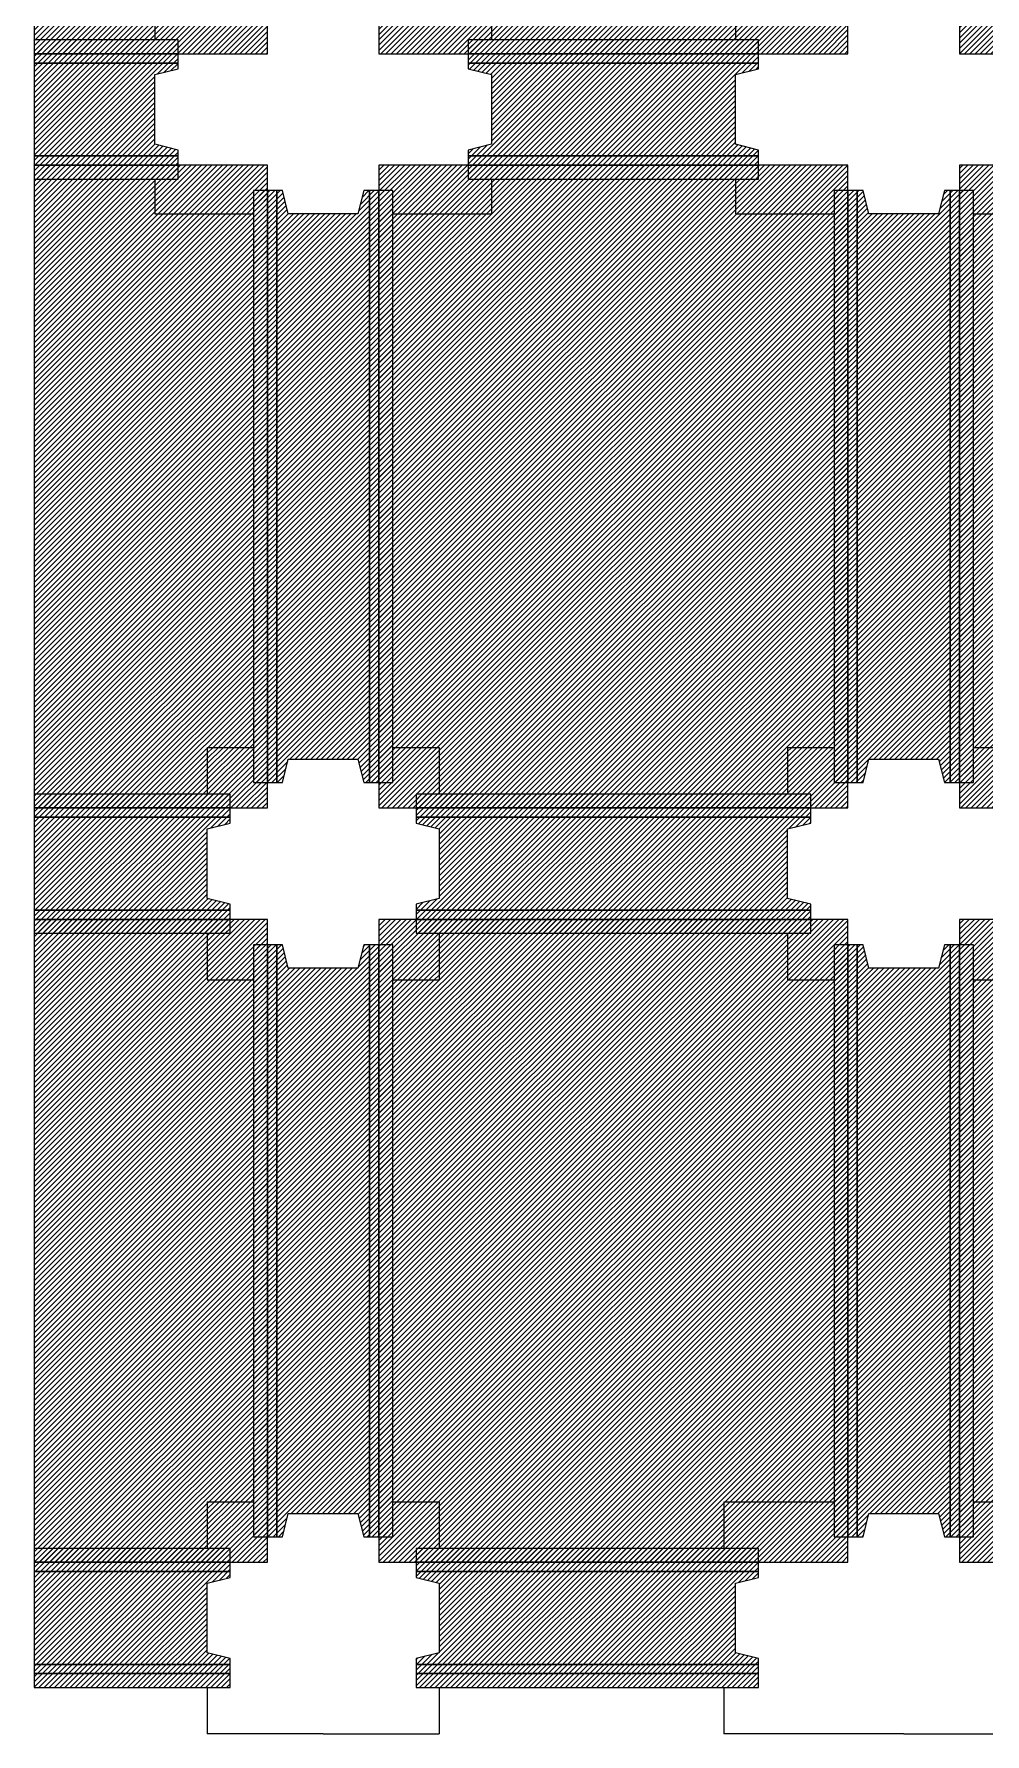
# Model space of a CAD drawing. Extents: x -2348 to 13861, y -546 to 4499.
# Drawn here: x 3761 to 4580, y 1534 to 2999 of the extents above; entities that cross this region are included whole.
import ezdxf

# ---------------------------------------------------------------- set-up
doc = ezdxf.new("R2010")
doc.units = 0
doc.header["$LTSCALE"] = 3
doc.linetypes.add('DASHED', pattern=[19.05, 12.7, -6.35])
for name, color, linetype in [('預鑄梁', 7, 'CONTINUOUS'), ('預鑄梁_HATCH', 253, 'CONTINUOUS'), ('預鑄梁_外緣', 7, 'DASHED'), ('預鑄版', 7, 'CONTINUOUS'), ('預鑄版_HATCH', 253, 'CONTINUOUS')]:
    doc.layers.add(name, color=color, linetype=linetype)

msp = doc.modelspace()

# ---------------------------------------------------------------- hatches: boundary and pattern name
at = {"layer": '預鑄梁_HATCH', "linetype": 'Continuous'}
h = msp.add_hatch(dxfattribs=at)
h.set_pattern_fill('ANSI31', color=256, style=0)
h.paths.add_polyline_path([(3760.817, 2873.783), (3884.817, 2873.783), (3884.817, 2873.783), (3884.817, 2885.783), (3884.817, 2893.783), (3884.817, 2898.783), (3864.817, 2903.783), (3864.817, 2963.783), (3884.817, 2968.783), (3884.817, 2973.783), (3884.817, 2981.783), (3884.817, 2993.783), (3884.817, 2993.783), (3760.817, 2993.783), (3760.817, 2993.783)], flags=17)
h = msp.add_hatch(dxfattribs=at)
h.set_pattern_fill('ANSI31', color=256, style=0)
h.paths.add_polyline_path([(4134.817, 2873.783), (4384.817, 2873.783), (4384.817, 2873.783), (4384.817, 2885.783), (4384.817, 2893.783), (4384.817, 2898.783), (4364.817, 2903.783), (4364.817, 2963.783), (4384.817, 2968.783), (4384.817, 2973.783), (4384.817, 2981.783), (4384.817, 2993.783), (4384.817, 2993.783), (4134.817, 2993.783), (4134.817, 2993.783), (4134.817, 2981.783), (4134.817, 2973.783), (4134.817, 2968.783), (4154.817, 2963.783), (4154.817, 2903.783), (4134.817, 2898.783), (4134.817, 2893.783), (4134.817, 2885.783)], flags=17)
h = msp.add_hatch(dxfattribs=at)
h.set_pattern_fill('ANSI31', color=256, style=0)
h.paths.add_polyline_path([(3949.817, 2353.783), (3961.817, 2353.783), (3969.817, 2353.783), (3974.817, 2353.783), (3979.817, 2373.783), (4039.817, 2373.783), (4044.817, 2353.783), (4049.817, 2353.783), (4057.817, 2353.783), (4069.817, 2353.783), (4069.817, 2353.783), (4069.817, 2863.783), (4069.817, 2863.783), (4057.817, 2863.783), (4049.817, 2863.783), (4044.817, 2863.783), (4039.817, 2843.783), (3979.817, 2843.783), (3974.817, 2863.783), (3969.817, 2863.783), (3961.817, 2863.783), (3949.817, 2863.783), (3949.817, 2863.783)], flags=17)
h = msp.add_hatch(dxfattribs=at)
h.set_pattern_fill('ANSI31', color=256, style=0)
h.paths.add_polyline_path([(4449.817, 2353.783), (4461.817, 2353.783), (4469.817, 2353.783), (4474.817, 2353.783), (4479.817, 2373.783), (4539.817, 2373.783), (4544.817, 2353.783), (4549.817, 2353.783), (4557.817, 2353.783), (4569.817, 2353.783), (4569.817, 2353.783), (4569.817, 2863.783), (4569.817, 2863.783), (4557.817, 2863.783), (4549.817, 2863.783), (4544.817, 2863.783), (4539.817, 2843.783), (4479.817, 2843.783), (4474.817, 2863.783), (4469.817, 2863.783), (4461.817, 2863.783), (4449.817, 2863.783), (4449.817, 2863.783)], flags=17)
h = msp.add_hatch(dxfattribs=at)
h.set_pattern_fill('ANSI31', color=256, style=0)
h.paths.add_polyline_path([(3760.817, 2223.783), (3929.817, 2223.783), (3929.817, 2223.783), (3929.817, 2235.783), (3929.817, 2243.783), (3929.817, 2248.783), (3909.817, 2253.783), (3909.817, 2313.783), (3929.817, 2318.783), (3929.817, 2323.783), (3929.817, 2331.783), (3929.817, 2343.783), (3929.817, 2343.783), (3760.817, 2343.783), (3760.817, 2343.783)], flags=17)
h = msp.add_hatch(dxfattribs=at)
h.set_pattern_fill('ANSI31', color=256, style=0)
h.paths.add_polyline_path([(4089.817, 2223.783), (4429.817, 2223.783), (4429.817, 2223.783), (4429.817, 2235.783), (4429.817, 2243.783), (4429.817, 2248.783), (4409.817, 2253.783), (4409.817, 2313.783), (4429.817, 2318.783), (4429.817, 2323.783), (4429.817, 2331.783), (4429.817, 2343.783), (4429.817, 2343.783), (4089.817, 2343.783), (4089.817, 2343.783), (4089.817, 2331.783), (4089.817, 2323.783), (4089.817, 2318.783), (4109.817, 2313.783), (4109.817, 2253.783), (4089.817, 2248.783), (4089.817, 2243.783), (4089.817, 2235.783)], flags=17)
h = msp.add_hatch(dxfattribs=at)
h.set_pattern_fill('ANSI31', color=256, style=0)
h.paths.add_polyline_path([(3949.817, 1703.783), (3961.817, 1703.783), (3969.817, 1703.783), (3974.817, 1703.783), (3979.817, 1723.783), (4039.817, 1723.783), (4044.817, 1703.783), (4049.817, 1703.783), (4057.817, 1703.783), (4069.817, 1703.783), (4069.817, 1703.783), (4069.817, 2213.783), (4069.817, 2213.783), (4057.817, 2213.783), (4049.817, 2213.783), (4044.817, 2213.783), (4039.817, 2193.783), (3979.817, 2193.783), (3974.817, 2213.783), (3969.817, 2213.783), (3961.817, 2213.783), (3949.817, 2213.783), (3949.817, 2213.783)], flags=17)
h = msp.add_hatch(dxfattribs=at)
h.set_pattern_fill('ANSI31', color=256, style=0)
h.paths.add_polyline_path([(4449.817, 1703.783), (4461.817, 1703.783), (4469.817, 1703.783), (4474.817, 1703.783), (4479.817, 1723.783), (4539.817, 1723.783), (4544.817, 1703.783), (4549.817, 1703.783), (4557.817, 1703.783), (4569.817, 1703.783), (4569.817, 1703.783), (4569.817, 2213.783), (4569.817, 2213.783), (4557.817, 2213.783), (4549.817, 2213.783), (4544.817, 2213.783), (4539.817, 2193.783), (4479.817, 2193.783), (4474.817, 2213.783), (4469.817, 2213.783), (4461.817, 2213.783), (4449.817, 2213.783), (4449.817, 2213.783)], flags=17)
h = msp.add_hatch(dxfattribs=at)
h.set_pattern_fill('ANSI31', color=256, style=0)
h.paths.add_polyline_path([(3760.817, 1573.783), (3929.817, 1573.783), (3929.817, 1573.783), (3929.817, 1585.783), (3929.817, 1593.783), (3929.817, 1598.783), (3909.817, 1603.783), (3909.817, 1663.783), (3929.817, 1668.783), (3929.817, 1673.783), (3929.817, 1681.783), (3929.817, 1693.783), (3929.817, 1693.783), (3760.817, 1693.783), (3760.817, 1693.783)], flags=17)
h = msp.add_hatch(dxfattribs=at)
h.set_pattern_fill('ANSI31', color=256, style=0)
h.paths.add_polyline_path([(4089.817, 1573.783), (4384.817, 1573.783), (4384.817, 1573.783), (4384.817, 1585.783), (4384.817, 1593.783), (4384.817, 1598.783), (4364.817, 1603.783), (4364.817, 1663.783), (4384.817, 1668.783), (4384.817, 1673.783), (4384.817, 1681.783), (4384.817, 1693.783), (4384.817, 1693.783), (4089.817, 1693.783), (4089.817, 1693.783), (4089.817, 1681.783), (4089.817, 1673.783), (4089.817, 1668.783), (4109.817, 1663.783), (4109.817, 1603.783), (4089.817, 1598.783), (4089.817, 1593.783), (4089.817, 1585.783)], flags=17)
at = {"layer": '預鑄版_HATCH', "linetype": 'Continuous'}
h = msp.add_hatch(dxfattribs=at)
h.set_pattern_fill('ANSI31', color=256, style=0)
h.paths.add_polyline_path([(3760.817, 2981.783), (3961.817, 2981.783), (3961.817, 3535.783), (3760.817, 3535.783)], flags=17)
h = msp.add_hatch(dxfattribs=at)
h.set_pattern_fill('ANSI31', color=256, style=0)
h.paths.add_polyline_path([(4057.817, 2981.783), (4461.817, 2981.783), (4461.817, 3535.783), (4057.817, 3535.783)], flags=17)
h = msp.add_hatch(dxfattribs=at)
h.set_pattern_fill('ANSI31', color=256, style=0)
h.paths.add_polyline_path([(4557.817, 2981.783), (4961.817, 2981.783), (4961.817, 3535.783), (4557.817, 3535.783)], flags=17)
h = msp.add_hatch(dxfattribs=at)
h.set_pattern_fill('ANSI31', color=256, style=0)
h.paths.add_polyline_path([(3760.817, 2331.783), (3961.817, 2331.783), (3961.817, 2885.783), (3760.817, 2885.783)], flags=17)
h = msp.add_hatch(dxfattribs=at)
h.set_pattern_fill('ANSI31', color=256, style=0)
h.paths.add_polyline_path([(4057.817, 2331.783), (4461.817, 2331.783), (4461.817, 2885.783), (4057.817, 2885.783)], flags=17)
h = msp.add_hatch(dxfattribs=at)
h.set_pattern_fill('ANSI31', color=256, style=0)
h.paths.add_polyline_path([(4557.817, 2331.783), (4961.817, 2331.783), (4961.817, 2885.783), (4557.817, 2885.783)], flags=17)
h = msp.add_hatch(dxfattribs=at)
h.set_pattern_fill('ANSI31', color=256, style=0)
h.paths.add_polyline_path([(3760.817, 1681.783), (3961.817, 1681.783), (3961.817, 2235.783), (3760.817, 2235.783)], flags=17)
h = msp.add_hatch(dxfattribs=at)
h.set_pattern_fill('ANSI31', color=256, style=0)
h.paths.add_polyline_path([(4057.817, 1681.783), (4461.817, 1681.783), (4461.817, 2235.783), (4057.817, 2235.783)], flags=17)
h = msp.add_hatch(dxfattribs=at)
h.set_pattern_fill('ANSI31', color=256, style=0)
h.paths.add_polyline_path([(4557.817, 1681.783), (4961.817, 1681.783), (4961.817, 2235.783), (4557.817, 2235.783)], flags=17)

# ---------------------------------------------------------------- linework, layer by layer
at = {"layer": '預鑄梁', "lineweight": 5}
for p, q in [((3864.817, 2993.783, 140), (3760.817, 2993.783, 140)), ((3760.817, 2993.783, 140), (3760.817, 2981.783, 140)), ((3884.817, 2993.783, 140), (3864.817, 2993.783, 140)), ((3884.817, 2981.783, 140), (3884.817, 2993.783, 140)), ((4154.817, 2993.783, 140), (4134.817, 2993.783, 140)), ((4134.817, 2993.783, 140), (4134.817, 2981.783, 140)), ((4364.817, 2993.783, 140), (4154.817, 2993.783, 140)), ((4384.817, 2993.783, 140), (4364.817, 2993.783, 140)), ((4384.817, 2981.783, 140), (4384.817, 2993.783, 140)), ((3864.817, 2981.783, 140), (3760.817, 2981.783, 140)), ((3760.817, 2981.783, 140), (3760.817, 2973.783, 127)), ((3760.817, 2981.783, 140), (3864.817, 2981.783, 140)), ((3884.817, 2981.783, 140), (3864.817, 2981.783, 140)), ((3864.817, 2981.783, 140), (3884.817, 2981.783, 140)), ((3884.817, 2973.783, 127), (3884.817, 2981.783, 140)), ((4154.817, 2981.783, 140), (4134.817, 2981.783, 140)), ((4134.817, 2981.783, 140), (4134.817, 2973.783, 127)), ((4134.817, 2981.783, 140), (4154.817, 2981.783, 140)), ((4364.817, 2981.783, 140), (4154.817, 2981.783, 140)), ((4154.817, 2981.783, 140), (4364.817, 2981.783, 140)), ((4384.817, 2981.783, 140), (4364.817, 2981.783, 140)), ((4364.817, 2981.783, 140), (4384.817, 2981.783, 140)), ((4384.817, 2973.783, 127), (4384.817, 2981.783, 140)), ((3760.817, 2973.783, 127), (3864.817, 2973.783, 127)), ((3864.817, 2973.783, 127), (3760.817, 2973.783, 127)), ((3760.817, 2973.783, 127), (3760.817, 2893.783, 127)), ((3884.817, 2973.783, 127), (3864.817, 2973.783, 127)), ((3864.817, 2973.783, 127), (3884.817, 2973.783, 127)), ((3864.817, 2963.783, 127), (3884.817, 2968.783, 127)), ((3864.817, 2903.783, 127), (3864.817, 2963.783, 127)), ((3884.817, 2968.783, 127), (3884.817, 2973.783, 127)), ((4154.817, 2973.783, 127), (4134.817, 2973.783, 127)), ((4134.817, 2973.783, 127), (4134.817, 2968.783, 127)), ((4134.817, 2973.783, 127), (4154.817, 2973.783, 127)), ((4134.817, 2968.783, 127), (4154.817, 2963.783, 127)), ((4154.817, 2973.783, 127), (4364.817, 2973.783, 127)), ((4364.817, 2973.783, 127), (4154.817, 2973.783, 127)), ((4154.817, 2963.783, 127), (4154.817, 2903.783, 127)), ((4384.817, 2973.783, 127), (4364.817, 2973.783, 127)), ((4364.817, 2973.783, 127), (4384.817, 2973.783, 127)), ((4364.817, 2963.783, 127), (4384.817, 2968.783, 127)), ((4364.817, 2903.783, 127), (4364.817, 2963.783, 127)), ((4384.817, 2968.783, 127), (4384.817, 2973.783, 127)), ((3884.817, 2898.783, 127), (3864.817, 2903.783, 127)), ((4154.817, 2903.783, 127), (4134.817, 2898.783, 127)), ((4384.817, 2898.783, 127), (4364.817, 2903.783, 127)), ((3864.817, 2893.783, 127), (3760.817, 2893.783, 127)), ((3760.817, 2893.783, 127), (3760.817, 2885.783, 143)), ((3760.817, 2893.783, 127), (3864.817, 2893.783, 127)), ((3864.817, 2893.783, 127), (3884.817, 2893.783, 127)), ((3884.817, 2893.783, 127), (3864.817, 2893.783, 127)), ((3884.817, 2893.783, 127), (3884.817, 2898.783, 127)), ((3884.817, 2885.783, 143), (3884.817, 2893.783, 127)), ((4134.817, 2898.783, 127), (4134.817, 2893.783, 127)), ((4134.817, 2893.783, 127), (4154.817, 2893.783, 127)), ((4154.817, 2893.783, 127), (4134.817, 2893.783, 127)), ((4134.817, 2893.783, 127), (4134.817, 2885.783, 143)), ((4364.817, 2893.783, 127), (4154.817, 2893.783, 127)), ((4154.817, 2893.783, 127), (4364.817, 2893.783, 127)), ((4364.817, 2893.783, 127), (4384.817, 2893.783, 127)), ((4384.817, 2893.783, 127), (4364.817, 2893.783, 127)), ((4384.817, 2893.783, 127), (4384.817, 2898.783, 127)), ((4384.817, 2885.783, 143), (4384.817, 2893.783, 127)), ((3864.817, 2885.783, 143), (3760.817, 2885.783, 143)), ((3760.817, 2885.783, 143), (3760.817, 2873.783, 143)), ((3760.817, 2885.783, 143), (3864.817, 2885.783, 143)), ((3760.817, 2873.783, 143), (3864.817, 2873.783, 143)), ((3864.817, 2885.783, 143), (3884.817, 2885.783, 143)), ((3884.817, 2885.783, 143), (3864.817, 2885.783, 143)), ((3864.817, 2873.783, 143), (3884.817, 2873.783, 143)), ((3884.817, 2873.783, 143), (3884.817, 2885.783, 143)), ((4134.817, 2885.783, 143), (4154.817, 2885.783, 143)), ((4154.817, 2885.783, 143), (4134.817, 2885.783, 143)), ((4134.817, 2885.783, 143), (4134.817, 2873.783, 143)), ((4134.817, 2873.783, 143), (4154.817, 2873.783, 143)), ((4364.817, 2885.783, 143), (4154.817, 2885.783, 143)), ((4154.817, 2885.783, 143), (4364.817, 2885.783, 143)), ((4154.817, 2873.783, 143), (4364.817, 2873.783, 143)), ((4364.817, 2885.783, 143), (4384.817, 2885.783, 143)), ((4384.817, 2885.783, 143), (4364.817, 2885.783, 143)), ((4364.817, 2873.783, 143), (4384.817, 2873.783, 143)), ((4384.817, 2873.783, 143), (4384.817, 2885.783, 143)), ((3961.817, 2863.783, 143), (3949.817, 2863.783, 143)), ((3949.817, 2863.783, 143), (3949.817, 2843.783, 143)), ((3969.817, 2863.783, 127), (3961.817, 2863.783, 143)), ((3961.817, 2863.783, 143), (3961.817, 2843.783, 143)), ((3961.817, 2843.783, 143), (3961.817, 2863.783, 143)), ((3974.817, 2863.783, 127), (3969.817, 2863.783, 127)), ((3969.817, 2863.783, 127), (3969.817, 2843.783, 127)), ((3969.817, 2843.783, 127), (3969.817, 2863.783, 127)), ((3979.817, 2843.783, 127), (3974.817, 2863.783, 127)), ((4044.817, 2863.783, 127), (4039.817, 2843.783, 127)), ((4049.817, 2863.783, 127), (4044.817, 2863.783, 127)), ((4049.817, 2843.783, 127), (4049.817, 2863.783, 127)), ((4049.817, 2863.783, 127), (4049.817, 2843.783, 127)), ((4057.817, 2863.783, 143), (4049.817, 2863.783, 127)), ((4057.817, 2843.783, 143), (4057.817, 2863.783, 143)), ((4057.817, 2863.783, 143), (4057.817, 2843.783, 143)), ((4069.817, 2863.783, 143), (4057.817, 2863.783, 143)), ((4069.817, 2843.783, 143), (4069.817, 2863.783, 143)), ((4461.817, 2863.783, 143), (4449.817, 2863.783, 143)), ((4449.817, 2863.783, 143), (4449.817, 2843.783, 143)), ((4469.817, 2863.783, 127), (4461.817, 2863.783, 143)), ((4461.817, 2863.783, 143), (4461.817, 2843.783, 143)), ((4461.817, 2843.783, 143), (4461.817, 2863.783, 143)), ((4474.817, 2863.783, 127), (4469.817, 2863.783, 127)), ((4469.817, 2863.783, 127), (4469.817, 2843.783, 127)), ((4469.817, 2843.783, 127), (4469.817, 2863.783, 127)), ((4479.817, 2843.783, 127), (4474.817, 2863.783, 127)), ((4544.817, 2863.783, 127), (4539.817, 2843.783, 127)), ((4549.817, 2863.783, 127), (4544.817, 2863.783, 127)), ((4549.817, 2843.783, 127), (4549.817, 2863.783, 127)), ((4549.817, 2863.783, 127), (4549.817, 2843.783, 127)), ((4557.817, 2863.783, 143), (4549.817, 2863.783, 127)), ((4557.817, 2843.783, 143), (4557.817, 2863.783, 143)), ((4557.817, 2863.783, 143), (4557.817, 2843.783, 143)), ((4569.817, 2863.783, 143), (4557.817, 2863.783, 143)), ((4569.817, 2843.783, 143), (4569.817, 2863.783, 143)), ((3949.817, 2843.783, 143), (3949.817, 2373.783, 143)), ((3961.817, 2843.783, 143), (3961.817, 2373.783, 143)), ((3961.817, 2373.783, 143), (3961.817, 2843.783, 143)), ((3969.817, 2373.783, 127), (3969.817, 2843.783, 127)), ((3969.817, 2843.783, 127), (3969.817, 2373.783, 127)), ((4039.817, 2843.783, 127), (3979.817, 2843.783, 127)), ((4049.817, 2843.783, 127), (4049.817, 2373.783, 127)), ((4049.817, 2373.783, 127), (4049.817, 2843.783, 127)), ((4057.817, 2843.783, 143), (4057.817, 2373.783, 143)), ((4057.817, 2373.783, 143), (4057.817, 2843.783, 143)), ((4069.817, 2373.783, 143), (4069.817, 2843.783, 143)), ((4449.817, 2843.783, 143), (4449.817, 2373.783, 143)), ((4461.817, 2843.783, 143), (4461.817, 2373.783, 143)), ((4461.817, 2373.783, 143), (4461.817, 2843.783, 143)), ((4469.817, 2373.783, 127), (4469.817, 2843.783, 127)), ((4469.817, 2843.783, 127), (4469.817, 2373.783, 127)), ((4539.817, 2843.783, 127), (4479.817, 2843.783, 127)), ((4549.817, 2843.783, 127), (4549.817, 2373.783, 127)), ((4549.817, 2373.783, 127), (4549.817, 2843.783, 127)), ((4557.817, 2843.783, 143), (4557.817, 2373.783, 143)), ((4557.817, 2373.783, 143), (4557.817, 2843.783, 143)), ((4569.817, 2373.783, 143), (4569.817, 2843.783, 143)), ((3949.817, 2373.783, 143), (3949.817, 2353.783, 143)), ((3961.817, 2373.783, 143), (3961.817, 2353.783, 143)), ((3961.817, 2353.783, 143), (3961.817, 2373.783, 143)), ((3969.817, 2373.783, 127), (3969.817, 2353.783, 127)), ((3969.817, 2353.783, 127), (3969.817, 2373.783, 127)), ((3974.817, 2353.783, 127), (3979.817, 2373.783, 127)), ((3979.817, 2373.783, 127), (4039.817, 2373.783, 127)), ((4039.817, 2373.783, 127), (4044.817, 2353.783, 127)), ((4049.817, 2353.783, 127), (4049.817, 2373.783, 127)), ((4049.817, 2373.783, 127), (4049.817, 2353.783, 127)), ((4057.817, 2353.783, 143), (4057.817, 2373.783, 143)), ((4057.817, 2373.783, 143), (4057.817, 2353.783, 143)), ((4069.817, 2353.783, 143), (4069.817, 2373.783, 143)), ((4449.817, 2373.783, 143), (4449.817, 2353.783, 143)), ((4461.817, 2373.783, 143), (4461.817, 2353.783, 143)), ((4461.817, 2353.783, 143), (4461.817, 2373.783, 143)), ((4469.817, 2373.783, 127), (4469.817, 2353.783, 127)), ((4469.817, 2353.783, 127), (4469.817, 2373.783, 127)), ((4474.817, 2353.783, 127), (4479.817, 2373.783, 127)), ((4479.817, 2373.783, 127), (4539.817, 2373.783, 127)), ((4539.817, 2373.783, 127), (4544.817, 2353.783, 127)), ((4549.817, 2353.783, 127), (4549.817, 2373.783, 127)), ((4549.817, 2373.783, 127), (4549.817, 2353.783, 127)), ((4557.817, 2353.783, 143), (4557.817, 2373.783, 143)), ((4557.817, 2373.783, 143), (4557.817, 2353.783, 143)), ((4569.817, 2353.783, 143), (4569.817, 2373.783, 143)), ((3949.817, 2353.783, 143), (3961.817, 2353.783, 143)), ((3961.817, 2353.783, 143), (3969.817, 2353.783, 127)), ((3969.817, 2353.783, 127), (3974.817, 2353.783, 127)), ((4044.817, 2353.783, 127), (4049.817, 2353.783, 127)), ((4049.817, 2353.783, 127), (4057.817, 2353.783, 143)), ((4057.817, 2353.783, 143), (4069.817, 2353.783, 143)), ((4449.817, 2353.783, 143), (4461.817, 2353.783, 143)), ((4461.817, 2353.783, 143), (4469.817, 2353.783, 127)), ((4469.817, 2353.783, 127), (4474.817, 2353.783, 127)), ((4544.817, 2353.783, 127), (4549.817, 2353.783, 127)), ((4549.817, 2353.783, 127), (4557.817, 2353.783, 143)), ((4557.817, 2353.783, 143), (4569.817, 2353.783, 143)), ((3909.817, 2343.783, 143), (3760.817, 2343.783, 143)), ((3760.817, 2343.783, 143), (3760.817, 2331.783, 143)), ((3909.817, 2331.783, 143), (3760.817, 2331.783, 143)), ((3760.817, 2331.783, 143), (3760.817, 2323.783, 130)), ((3760.817, 2331.783, 143), (3909.817, 2331.783, 143)), ((3929.817, 2343.783, 143), (3909.817, 2343.783, 143)), ((3929.817, 2331.783, 143), (3909.817, 2331.783, 143)), ((3909.817, 2331.783, 143), (3929.817, 2331.783, 143)), ((3929.817, 2331.783, 143), (3929.817, 2343.783, 143)), ((3929.817, 2323.783, 130), (3929.817, 2331.783, 143)), ((4109.817, 2343.783, 143), (4089.817, 2343.783, 143)), ((4089.817, 2343.783, 143), (4089.817, 2331.783, 143)), ((4109.817, 2331.783, 143), (4089.817, 2331.783, 143)), ((4089.817, 2331.783, 143), (4089.817, 2323.783, 130)), ((4089.817, 2331.783, 143), (4109.817, 2331.783, 143)), ((4409.817, 2343.783, 143), (4109.817, 2343.783, 143)), ((4409.817, 2331.783, 143), (4109.817, 2331.783, 143)), ((4109.817, 2331.783, 143), (4409.817, 2331.783, 143)), ((4429.817, 2343.783, 143), (4409.817, 2343.783, 143)), ((4429.817, 2331.783, 143), (4409.817, 2331.783, 143)), ((4409.817, 2331.783, 143), (4429.817, 2331.783, 143)), ((4429.817, 2331.783, 143), (4429.817, 2343.783, 143)), ((4429.817, 2323.783, 130), (4429.817, 2331.783, 143)), ((3760.817, 2323.783, 130), (3909.817, 2323.783, 130)), ((3909.817, 2323.783, 130), (3760.817, 2323.783, 130)), ((3760.817, 2323.783, 130), (3760.817, 2243.783, 130)), ((3929.817, 2323.783, 130), (3909.817, 2323.783, 130)), ((3909.817, 2323.783, 130), (3929.817, 2323.783, 130)), ((3909.817, 2313.783, 130), (3929.817, 2318.783, 130)), ((3929.817, 2318.783, 130), (3929.817, 2323.783, 130)), ((4109.817, 2323.783, 130), (4089.817, 2323.783, 130)), ((4089.817, 2323.783, 130), (4089.817, 2318.783, 130)), ((4089.817, 2323.783, 130), (4109.817, 2323.783, 130)), ((4089.817, 2318.783, 130), (4109.817, 2313.783, 130)), ((4109.817, 2323.783, 130), (4409.817, 2323.783, 130)), ((4409.817, 2323.783, 130), (4109.817, 2323.783, 130)), ((4429.817, 2323.783, 130), (4409.817, 2323.783, 130)), ((4409.817, 2323.783, 130), (4429.817, 2323.783, 130)), ((4409.817, 2313.783, 130), (4429.817, 2318.783, 130)), ((4429.817, 2318.783, 130), (4429.817, 2323.783, 130)), ((3909.817, 2253.783, 130), (3909.817, 2313.783, 130)), ((4109.817, 2313.783, 130), (4109.817, 2253.783, 130)), ((4409.817, 2253.783, 130), (4409.817, 2313.783, 130)), ((3909.817, 2243.783, 130), (3760.817, 2243.783, 130)), ((3760.817, 2243.783, 130), (3760.817, 2235.783, 146)), ((3760.817, 2243.783, 130), (3909.817, 2243.783, 130)), ((3929.817, 2248.783, 130), (3909.817, 2253.783, 130)), ((3909.817, 2243.783, 130), (3929.817, 2243.783, 130)), ((3929.817, 2243.783, 130), (3909.817, 2243.783, 130)), ((3929.817, 2243.783, 130), (3929.817, 2248.783, 130)), ((3929.817, 2235.783, 146), (3929.817, 2243.783, 130)), ((4109.817, 2253.783, 130), (4089.817, 2248.783, 130)), ((4089.817, 2248.783, 130), (4089.817, 2243.783, 130)), ((4089.817, 2243.783, 130), (4109.817, 2243.783, 130)), ((4109.817, 2243.783, 130), (4089.817, 2243.783, 130)), ((4089.817, 2243.783, 130), (4089.817, 2235.783, 146)), ((4409.817, 2243.783, 130), (4109.817, 2243.783, 130)), ((4109.817, 2243.783, 130), (4409.817, 2243.783, 130)), ((4429.817, 2248.783, 130), (4409.817, 2253.783, 130)), ((4409.817, 2243.783, 130), (4429.817, 2243.783, 130)), ((4429.817, 2243.783, 130), (4409.817, 2243.783, 130)), ((4429.817, 2243.783, 130), (4429.817, 2248.783, 130)), ((4429.817, 2235.783, 146), (4429.817, 2243.783, 130)), ((3909.817, 2235.783, 146), (3760.817, 2235.783, 146)), ((3760.817, 2235.783, 146), (3760.817, 2223.783, 146)), ((3760.817, 2235.783, 146), (3909.817, 2235.783, 146)), ((3909.817, 2235.783, 146), (3929.817, 2235.783, 146)), ((3929.817, 2235.783, 146), (3909.817, 2235.783, 146)), ((3929.817, 2223.783, 146), (3929.817, 2235.783, 146)), ((4089.817, 2235.783, 146), (4109.817, 2235.783, 146)), ((4109.817, 2235.783, 146), (4089.817, 2235.783, 146)), ((4089.817, 2235.783, 146), (4089.817, 2223.783, 146)), ((4409.817, 2235.783, 146), (4109.817, 2235.783, 146)), ((4109.817, 2235.783, 146), (4409.817, 2235.783, 146)), ((4409.817, 2235.783, 146), (4429.817, 2235.783, 146)), ((4429.817, 2235.783, 146), (4409.817, 2235.783, 146)), ((4429.817, 2223.783, 146), (4429.817, 2235.783, 146)), ((3760.817, 2223.783, 146), (3909.817, 2223.783, 146)), ((3909.817, 2223.783, 146), (3929.817, 2223.783, 146)), ((3961.817, 2213.783, 146), (3949.817, 2213.783, 146)), ((3949.817, 2213.783, 146), (3949.817, 2193.783, 146)), ((3969.817, 2213.783, 130), (3961.817, 2213.783, 146)), ((3961.817, 2213.783, 146), (3961.817, 2193.783, 146)), ((3961.817, 2193.783, 146), (3961.817, 2213.783, 146)), ((3974.817, 2213.783, 130), (3969.817, 2213.783, 130)), ((3969.817, 2213.783, 130), (3969.817, 2193.783, 130)), ((3969.817, 2193.783, 130), (3969.817, 2213.783, 130)), ((3979.817, 2193.783, 130), (3974.817, 2213.783, 130)), ((4044.817, 2213.783, 130), (4039.817, 2193.783, 130)), ((4049.817, 2213.783, 130), (4044.817, 2213.783, 130)), ((4049.817, 2193.783, 130), (4049.817, 2213.783, 130)), ((4049.817, 2213.783, 130), (4049.817, 2193.783, 130)), ((4057.817, 2213.783, 146), (4049.817, 2213.783, 130)), ((4057.817, 2193.783, 146), (4057.817, 2213.783, 146)), ((4057.817, 2213.783, 146), (4057.817, 2193.783, 146)), ((4069.817, 2213.783, 146), (4057.817, 2213.783, 146)), ((4069.817, 2193.783, 146), (4069.817, 2213.783, 146)), ((4089.817, 2223.783, 146), (4109.817, 2223.783, 146)), ((4109.817, 2223.783, 146), (4409.817, 2223.783, 146)), ((4409.817, 2223.783, 146), (4429.817, 2223.783, 146)), ((4461.817, 2213.783, 146), (4449.817, 2213.783, 146)), ((4449.817, 2213.783, 146), (4449.817, 2193.783, 146)), ((4469.817, 2213.783, 130), (4461.817, 2213.783, 146)), ((4461.817, 2213.783, 146), (4461.817, 2193.783, 146)), ((4461.817, 2193.783, 146), (4461.817, 2213.783, 146)), ((4474.817, 2213.783, 130), (4469.817, 2213.783, 130)), ((4469.817, 2213.783, 130), (4469.817, 2193.783, 130)), ((4469.817, 2193.783, 130), (4469.817, 2213.783, 130)), ((4479.817, 2193.783, 130), (4474.817, 2213.783, 130)), ((4544.817, 2213.783, 130), (4539.817, 2193.783, 130)), ((4549.817, 2213.783, 130), (4544.817, 2213.783, 130)), ((4549.817, 2193.783, 130), (4549.817, 2213.783, 130)), ((4549.817, 2213.783, 130), (4549.817, 2193.783, 130)), ((4557.817, 2213.783, 146), (4549.817, 2213.783, 130)), ((4557.817, 2193.783, 146), (4557.817, 2213.783, 146)), ((4557.817, 2213.783, 146), (4557.817, 2193.783, 146)), ((4569.817, 2213.783, 146), (4557.817, 2213.783, 146)), ((4569.817, 2193.783, 146), (4569.817, 2213.783, 146)), ((3949.817, 2193.783, 146), (3949.817, 1723.783, 146)), ((3961.817, 2193.783, 146), (3961.817, 1723.783, 146)), ((3961.817, 1723.783, 146), (3961.817, 2193.783, 146)), ((3969.817, 1723.783, 130), (3969.817, 2193.783, 130)), ((3969.817, 2193.783, 130), (3969.817, 1723.783, 130)), ((4039.817, 2193.783, 130), (3979.817, 2193.783, 130)), ((4049.817, 2193.783, 130), (4049.817, 1723.783, 130)), ((4049.817, 1723.783, 130), (4049.817, 2193.783, 130)), ((4057.817, 2193.783, 146), (4057.817, 1723.783, 146)), ((4057.817, 1723.783, 146), (4057.817, 2193.783, 146)), ((4069.817, 1723.783, 146), (4069.817, 2193.783, 146)), ((4449.817, 2193.783, 146), (4449.817, 1723.783, 146)), ((4461.817, 2193.783, 146), (4461.817, 1723.783, 146)), ((4461.817, 1723.783, 146), (4461.817, 2193.783, 146)), ((4469.817, 1723.783, 130), (4469.817, 2193.783, 130)), ((4469.817, 2193.783, 130), (4469.817, 1723.783, 130)), ((4539.817, 2193.783, 130), (4479.817, 2193.783, 130)), ((4549.817, 2193.783, 130), (4549.817, 1723.783, 130)), ((4549.817, 1723.783, 130), (4549.817, 2193.783, 130)), ((4557.817, 2193.783, 146), (4557.817, 1723.783, 146)), ((4557.817, 1723.783, 146), (4557.817, 2193.783, 146)), ((4569.817, 1723.783, 146), (4569.817, 2193.783, 146)), ((3949.817, 1723.783, 146), (3949.817, 1703.783, 146)), ((3961.817, 1723.783, 146), (3961.817, 1703.783, 146)), ((3961.817, 1703.783, 146), (3961.817, 1723.783, 146)), ((3969.817, 1723.783, 130), (3969.817, 1703.783, 130)), ((3969.817, 1703.783, 130), (3969.817, 1723.783, 130)), ((3974.817, 1703.783, 130), (3979.817, 1723.783, 130)), ((3979.817, 1723.783, 130), (4039.817, 1723.783, 130)), ((4039.817, 1723.783, 130), (4044.817, 1703.783, 130)), ((4049.817, 1703.783, 130), (4049.817, 1723.783, 130)), ((4049.817, 1723.783, 130), (4049.817, 1703.783, 130)), ((4057.817, 1703.783, 146), (4057.817, 1723.783, 146)), ((4057.817, 1723.783, 146), (4057.817, 1703.783, 146)), ((4069.817, 1703.783, 146), (4069.817, 1723.783, 146)), ((4449.817, 1723.783, 146), (4449.817, 1703.783, 146)), ((4461.817, 1723.783, 146), (4461.817, 1703.783, 146)), ((4461.817, 1703.783, 146), (4461.817, 1723.783, 146)), ((4469.817, 1723.783, 130), (4469.817, 1703.783, 130)), ((4469.817, 1703.783, 130), (4469.817, 1723.783, 130)), ((4474.817, 1703.783, 130), (4479.817, 1723.783, 130)), ((4479.817, 1723.783, 130), (4539.817, 1723.783, 130)), ((4539.817, 1723.783, 130), (4544.817, 1703.783, 130)), ((4549.817, 1703.783, 130), (4549.817, 1723.783, 130)), ((4549.817, 1723.783, 130), (4549.817, 1703.783, 130)), ((4557.817, 1703.783, 146), (4557.817, 1723.783, 146)), ((4557.817, 1723.783, 146), (4557.817, 1703.783, 146)), ((4569.817, 1703.783, 146), (4569.817, 1723.783, 146)), ((3949.817, 1703.783, 146), (3961.817, 1703.783, 146)), ((3961.817, 1703.783, 146), (3969.817, 1703.783, 130)), ((3969.817, 1703.783, 130), (3974.817, 1703.783, 130)), ((4044.817, 1703.783, 130), (4049.817, 1703.783, 130)), ((4049.817, 1703.783, 130), (4057.817, 1703.783, 146)), ((4057.817, 1703.783, 146), (4069.817, 1703.783, 146)), ((4449.817, 1703.783, 146), (4461.817, 1703.783, 146)), ((4461.817, 1703.783, 146), (4469.817, 1703.783, 130)), ((4469.817, 1703.783, 130), (4474.817, 1703.783, 130)), ((4544.817, 1703.783, 130), (4549.817, 1703.783, 130)), ((4549.817, 1703.783, 130), (4557.817, 1703.783, 146)), ((4557.817, 1703.783, 146), (4569.817, 1703.783, 146)), ((3909.817, 1693.783, 146), (3760.817, 1693.783, 146)), ((3760.817, 1693.783, 146), (3760.817, 1681.783, 146)), ((3929.817, 1693.783, 146), (3909.817, 1693.783, 146)), ((3929.817, 1681.783, 146), (3929.817, 1693.783, 146)), ((4109.817, 1693.783, 146), (4089.817, 1693.783, 146)), ((4089.817, 1693.783, 146), (4089.817, 1681.783, 146)), ((4364.817, 1693.783, 146), (4109.817, 1693.783, 146)), ((4384.817, 1693.783, 146), (4364.817, 1693.783, 146)), ((4384.817, 1681.783, 146), (4384.817, 1693.783, 146)), ((3909.817, 1681.783, 146), (3760.817, 1681.783, 146)), ((3760.817, 1681.783, 146), (3760.817, 1673.783, 134)), ((3760.817, 1681.783, 146), (3909.817, 1681.783, 146)), ((3760.817, 1673.783, 134), (3909.817, 1673.783, 134)), ((3909.817, 1673.783, 134), (3760.817, 1673.783, 134)), ((3760.817, 1673.783, 134), (3760.817, 1593.783, 134)), ((3929.817, 1681.783, 146), (3909.817, 1681.783, 146)), ((3909.817, 1681.783, 146), (3929.817, 1681.783, 146)), ((3929.817, 1673.783, 134), (3909.817, 1673.783, 134)), ((3909.817, 1673.783, 134), (3929.817, 1673.783, 134)), ((3929.817, 1673.783, 134), (3929.817, 1681.783, 146)), ((3929.817, 1668.783, 134), (3929.817, 1673.783, 134)), ((4109.817, 1681.783, 146), (4089.817, 1681.783, 146)), ((4089.817, 1681.783, 146), (4089.817, 1673.783, 134)), ((4089.817, 1681.783, 146), (4109.817, 1681.783, 146)), ((4109.817, 1673.783, 134), (4089.817, 1673.783, 134)), ((4089.817, 1673.783, 134), (4089.817, 1668.783, 134)), ((4089.817, 1673.783, 134), (4109.817, 1673.783, 134)), ((4364.817, 1681.783, 146), (4109.817, 1681.783, 146)), ((4109.817, 1681.783, 146), (4364.817, 1681.783, 146)), ((4109.817, 1673.783, 134), (4364.817, 1673.783, 134)), ((4364.817, 1673.783, 134), (4109.817, 1673.783, 134)), ((4384.817, 1681.783, 146), (4364.817, 1681.783, 146)), ((4364.817, 1681.783, 146), (4384.817, 1681.783, 146)), ((4384.817, 1673.783, 134), (4364.817, 1673.783, 134)), ((4364.817, 1673.783, 134), (4384.817, 1673.783, 134)), ((4384.817, 1673.783, 134), (4384.817, 1681.783, 146)), ((4384.817, 1668.783, 134), (4384.817, 1673.783, 134)), ((3909.817, 1663.783, 134), (3929.817, 1668.783, 134)), ((3909.817, 1603.783, 134), (3909.817, 1663.783, 134)), ((4089.817, 1668.783, 134), (4109.817, 1663.783, 134)), ((4109.817, 1663.783, 134), (4109.817, 1603.783, 134)), ((4364.817, 1663.783, 134), (4384.817, 1668.783, 134)), ((4364.817, 1603.783, 134), (4364.817, 1663.783, 134)), ((3929.817, 1598.783, 134), (3909.817, 1603.783, 134)), ((3929.817, 1593.783, 134), (3929.817, 1598.783, 134)), ((4109.817, 1603.783, 134), (4089.817, 1598.783, 134)), ((4089.817, 1598.783, 134), (4089.817, 1593.783, 134)), ((4384.817, 1598.783, 134), (4364.817, 1603.783, 134)), ((4384.817, 1593.783, 134), (4384.817, 1598.783, 134)), ((3909.817, 1593.783, 134), (3760.817, 1593.783, 134)), ((3760.817, 1593.783, 134), (3760.817, 1585.783, 150)), ((3760.817, 1593.783, 134), (3909.817, 1593.783, 134)), ((3909.817, 1585.783, 150), (3760.817, 1585.783, 150)), ((3760.817, 1585.783, 150), (3760.817, 1573.783, 150)), ((3760.817, 1585.783, 150), (3909.817, 1585.783, 150)), ((3909.817, 1593.783, 134), (3929.817, 1593.783, 134)), ((3929.817, 1593.783, 134), (3909.817, 1593.783, 134)), ((3909.817, 1585.783, 150), (3929.817, 1585.783, 150)), ((3929.817, 1585.783, 150), (3909.817, 1585.783, 150)), ((3929.817, 1585.783, 150), (3929.817, 1593.783, 134)), ((3929.817, 1573.783, 150), (3929.817, 1585.783, 150)), ((4089.817, 1593.783, 134), (4109.817, 1593.783, 134)), ((4109.817, 1593.783, 134), (4089.817, 1593.783, 134)), ((4089.817, 1593.783, 134), (4089.817, 1585.783, 150)), ((4089.817, 1585.783, 150), (4109.817, 1585.783, 150)), ((4109.817, 1585.783, 150), (4089.817, 1585.783, 150)), ((4089.817, 1585.783, 150), (4089.817, 1573.783, 150)), ((4364.817, 1593.783, 134), (4109.817, 1593.783, 134)), ((4109.817, 1593.783, 134), (4364.817, 1593.783, 134)), ((4364.817, 1585.783, 150), (4109.817, 1585.783, 150)), ((4109.817, 1585.783, 150), (4364.817, 1585.783, 150)), ((4364.817, 1593.783, 134), (4384.817, 1593.783, 134)), ((4384.817, 1593.783, 134), (4364.817, 1593.783, 134)), ((4364.817, 1585.783, 150), (4384.817, 1585.783, 150)), ((4384.817, 1585.783, 150), (4364.817, 1585.783, 150)), ((4384.817, 1585.783, 150), (4384.817, 1593.783, 134)), ((4384.817, 1573.783, 150), (4384.817, 1585.783, 150)), ((3760.817, 1573.783, 150), (3909.817, 1573.783, 150)), ((3909.817, 1573.783, 150), (3929.817, 1573.783, 150)), ((4089.817, 1573.783, 150), (4109.817, 1573.783, 150)), ((4109.817, 1573.783, 150), (4364.817, 1573.783, 150)), ((4364.817, 1573.783, 150), (4384.817, 1573.783, 150))]:
    msp.add_line(p, q, dxfattribs=at)
at = {"layer": '預鑄梁', "color": 1, "linetype": 'Continuous'}
for points in [[(3864.817, 3023.783), (3864.817, 2993.783)], [(4154.817, 3023.783), (4154.817, 2993.783)], [(4364.817, 3023.783), (4364.817, 2993.783)], [(3864.817, 2873.783), (3864.817, 2843.783)], [(4154.817, 2873.783), (4154.817, 2843.783)], [(4364.817, 2873.783), (4364.817, 2843.783)], [(3864.817, 2843.783), (3949.817, 2843.783)], [(4069.817, 2843.783), (4154.817, 2843.783)], [(4364.817, 2843.783), (4449.817, 2843.783)], [(4569.817, 2843.783), (4654.817, 2843.783)], [(3909.817, 2383.783), (3909.817, 2343.783)], [(3909.817, 2383.783), (3949.817, 2383.783)], [(4069.817, 2383.783), (4109.817, 2383.783)], [(4109.817, 2383.783), (4109.817, 2343.783)], [(4409.817, 2383.783), (4409.817, 2343.783)], [(4409.817, 2383.783), (4449.817, 2383.783)], [(4569.817, 2383.783), (4609.817, 2383.783)], [(3909.817, 2223.783), (3909.817, 2183.783)], [(4109.817, 2223.783), (4109.817, 2183.783)], [(4409.817, 2223.783), (4409.817, 2183.783)], [(3909.817, 2183.783), (3949.817, 2183.783)], [(4069.817, 2183.783), (4109.817, 2183.783)], [(4409.817, 2183.783), (4449.817, 2183.783)], [(4569.817, 2183.783), (4609.817, 2183.783)], [(3909.817, 1733.783), (3909.817, 1693.783)], [(3909.817, 1733.783), (3949.817, 1733.783)], [(4069.817, 1733.783), (4109.817, 1733.783)], [(4109.817, 1733.783), (4109.817, 1693.783)], [(4354.817, 1733.783), (4354.817, 1693.783)], [(4354.817, 1733.783), (4449.817, 1733.783)], [(4569.817, 1733.783), (4664.817, 1733.783)], [(3909.817, 1573.783), (3909.817, 1533.783)], [(4109.817, 1573.783), (4109.817, 1533.783)], [(4354.817, 1573.783), (4354.817, 1533.783)], [(4009.817, 1533.783), (3909.817, 1533.783)], [(4009.817, 1533.783), (4109.817, 1533.783)], [(4509.817, 1533.783), (4354.817, 1533.783)], [(4509.817, 1533.783), (4664.817, 1533.783)]]:
    msp.add_lwpolyline(points, dxfattribs=at)
at = {"layer": '預鑄梁_外緣', "lineweight": 5}
for p, q in [((3864.817, 2993.783, 140), (3760.817, 2993.783, 140)), ((3760.817, 2993.783, 140), (3760.817, 2981.783, 140)), ((3884.817, 2993.783, 140), (3864.817, 2993.783, 140)), ((3884.817, 2981.783, 140), (3884.817, 2993.783, 140)), ((4154.817, 2993.783, 140), (4134.817, 2993.783, 140)), ((4134.817, 2993.783, 140), (4134.817, 2981.783, 140)), ((4364.817, 2993.783, 140), (4154.817, 2993.783, 140)), ((4384.817, 2993.783, 140), (4364.817, 2993.783, 140)), ((4384.817, 2981.783, 140), (4384.817, 2993.783, 140)), ((3760.817, 2981.783, 140), (3760.817, 2973.783, 127)), ((3884.817, 2973.783, 127), (3884.817, 2981.783, 140)), ((4134.817, 2981.783, 140), (4134.817, 2973.783, 127)), ((4384.817, 2973.783, 127), (4384.817, 2981.783, 140)), ((3760.817, 2973.783, 127), (3760.817, 2893.783, 127)), ((3864.817, 2963.783, 127), (3884.817, 2968.783, 127)), ((3864.817, 2903.783, 127), (3864.817, 2963.783, 127)), ((3884.817, 2968.783, 127), (3884.817, 2973.783, 127)), ((4134.817, 2973.783, 127), (4134.817, 2968.783, 127)), ((4134.817, 2968.783, 127), (4154.817, 2963.783, 127)), ((4154.817, 2963.783, 127), (4154.817, 2903.783, 127)), ((4364.817, 2963.783, 127), (4384.817, 2968.783, 127)), ((4364.817, 2903.783, 127), (4364.817, 2963.783, 127)), ((4384.817, 2968.783, 127), (4384.817, 2973.783, 127)), ((3884.817, 2898.783, 127), (3864.817, 2903.783, 127)), ((4154.817, 2903.783, 127), (4134.817, 2898.783, 127)), ((4384.817, 2898.783, 127), (4364.817, 2903.783, 127)), ((3760.817, 2893.783, 127), (3760.817, 2885.783, 143)), ((3884.817, 2893.783, 127), (3884.817, 2898.783, 127)), ((3884.817, 2885.783, 143), (3884.817, 2893.783, 127)), ((4134.817, 2898.783, 127), (4134.817, 2893.783, 127)), ((4134.817, 2893.783, 127), (4134.817, 2885.783, 143)), ((4384.817, 2893.783, 127), (4384.817, 2898.783, 127)), ((4384.817, 2885.783, 143), (4384.817, 2893.783, 127)), ((3760.817, 2885.783, 143), (3760.817, 2873.783, 143)), ((3760.817, 2873.783, 143), (3864.817, 2873.783, 143)), ((3864.817, 2873.783, 143), (3884.817, 2873.783, 143)), ((3884.817, 2873.783, 143), (3884.817, 2885.783, 143)), ((4134.817, 2885.783, 143), (4134.817, 2873.783, 143)), ((4134.817, 2873.783, 143), (4154.817, 2873.783, 143)), ((4154.817, 2873.783, 143), (4364.817, 2873.783, 143)), ((4364.817, 2873.783, 143), (4384.817, 2873.783, 143)), ((4384.817, 2873.783, 143), (4384.817, 2885.783, 143)), ((3961.817, 2863.783, 143), (3949.817, 2863.783, 143)), ((3949.817, 2863.783, 143), (3949.817, 2843.783, 143)), ((3969.817, 2863.783, 127), (3961.817, 2863.783, 143)), ((3974.817, 2863.783, 127), (3969.817, 2863.783, 127)), ((3979.817, 2843.783, 127), (3974.817, 2863.783, 127)), ((4044.817, 2863.783, 127), (4039.817, 2843.783, 127)), ((4049.817, 2863.783, 127), (4044.817, 2863.783, 127)), ((4057.817, 2863.783, 143), (4049.817, 2863.783, 127)), ((4069.817, 2863.783, 143), (4057.817, 2863.783, 143)), ((4069.817, 2843.783, 143), (4069.817, 2863.783, 143)), ((4461.817, 2863.783, 143), (4449.817, 2863.783, 143)), ((4449.817, 2863.783, 143), (4449.817, 2843.783, 143)), ((4469.817, 2863.783, 127), (4461.817, 2863.783, 143)), ((4474.817, 2863.783, 127), (4469.817, 2863.783, 127)), ((4479.817, 2843.783, 127), (4474.817, 2863.783, 127)), ((4544.817, 2863.783, 127), (4539.817, 2843.783, 127)), ((4549.817, 2863.783, 127), (4544.817, 2863.783, 127)), ((4557.817, 2863.783, 143), (4549.817, 2863.783, 127)), ((4569.817, 2863.783, 143), (4557.817, 2863.783, 143)), ((4569.817, 2843.783, 143), (4569.817, 2863.783, 143)), ((3949.817, 2843.783, 143), (3949.817, 2373.783, 143)), ((4039.817, 2843.783, 127), (3979.817, 2843.783, 127)), ((4069.817, 2373.783, 143), (4069.817, 2843.783, 143)), ((4449.817, 2843.783, 143), (4449.817, 2373.783, 143)), ((4539.817, 2843.783, 127), (4479.817, 2843.783, 127)), ((4569.817, 2373.783, 143), (4569.817, 2843.783, 143)), ((3949.817, 2373.783, 143), (3949.817, 2353.783, 143)), ((3974.817, 2353.783, 127), (3979.817, 2373.783, 127)), ((3979.817, 2373.783, 127), (4039.817, 2373.783, 127)), ((4039.817, 2373.783, 127), (4044.817, 2353.783, 127)), ((4069.817, 2353.783, 143), (4069.817, 2373.783, 143)), ((4449.817, 2373.783, 143), (4449.817, 2353.783, 143)), ((4474.817, 2353.783, 127), (4479.817, 2373.783, 127)), ((4479.817, 2373.783, 127), (4539.817, 2373.783, 127)), ((4539.817, 2373.783, 127), (4544.817, 2353.783, 127)), ((4569.817, 2353.783, 143), (4569.817, 2373.783, 143)), ((3949.817, 2353.783, 143), (3961.817, 2353.783, 143)), ((3961.817, 2353.783, 143), (3969.817, 2353.783, 127)), ((3969.817, 2353.783, 127), (3974.817, 2353.783, 127)), ((4044.817, 2353.783, 127), (4049.817, 2353.783, 127)), ((4049.817, 2353.783, 127), (4057.817, 2353.783, 143)), ((4057.817, 2353.783, 143), (4069.817, 2353.783, 143)), ((4449.817, 2353.783, 143), (4461.817, 2353.783, 143)), ((4461.817, 2353.783, 143), (4469.817, 2353.783, 127)), ((4469.817, 2353.783, 127), (4474.817, 2353.783, 127)), ((4544.817, 2353.783, 127), (4549.817, 2353.783, 127)), ((4549.817, 2353.783, 127), (4557.817, 2353.783, 143)), ((4557.817, 2353.783, 143), (4569.817, 2353.783, 143)), ((3909.817, 2343.783, 143), (3760.817, 2343.783, 143)), ((3760.817, 2343.783, 143), (3760.817, 2331.783, 143)), ((3760.817, 2331.783, 143), (3760.817, 2323.783, 130)), ((3929.817, 2343.783, 143), (3909.817, 2343.783, 143)), ((3929.817, 2331.783, 143), (3929.817, 2343.783, 143)), ((3929.817, 2323.783, 130), (3929.817, 2331.783, 143)), ((4109.817, 2343.783, 143), (4089.817, 2343.783, 143)), ((4089.817, 2343.783, 143), (4089.817, 2331.783, 143)), ((4089.817, 2331.783, 143), (4089.817, 2323.783, 130)), ((4409.817, 2343.783, 143), (4109.817, 2343.783, 143)), ((4429.817, 2343.783, 143), (4409.817, 2343.783, 143)), ((4429.817, 2331.783, 143), (4429.817, 2343.783, 143)), ((4429.817, 2323.783, 130), (4429.817, 2331.783, 143)), ((3760.817, 2323.783, 130), (3760.817, 2243.783, 130)), ((3909.817, 2313.783, 130), (3929.817, 2318.783, 130)), ((3929.817, 2318.783, 130), (3929.817, 2323.783, 130)), ((4089.817, 2323.783, 130), (4089.817, 2318.783, 130)), ((4089.817, 2318.783, 130), (4109.817, 2313.783, 130)), ((4409.817, 2313.783, 130), (4429.817, 2318.783, 130)), ((4429.817, 2318.783, 130), (4429.817, 2323.783, 130)), ((3909.817, 2253.783, 130), (3909.817, 2313.783, 130)), ((4109.817, 2313.783, 130), (4109.817, 2253.783, 130)), ((4409.817, 2253.783, 130), (4409.817, 2313.783, 130)), ((3760.817, 2243.783, 130), (3760.817, 2235.783, 146)), ((3929.817, 2248.783, 130), (3909.817, 2253.783, 130)), ((3929.817, 2243.783, 130), (3929.817, 2248.783, 130)), ((3929.817, 2235.783, 146), (3929.817, 2243.783, 130)), ((4109.817, 2253.783, 130), (4089.817, 2248.783, 130)), ((4089.817, 2248.783, 130), (4089.817, 2243.783, 130)), ((4089.817, 2243.783, 130), (4089.817, 2235.783, 146)), ((4429.817, 2248.783, 130), (4409.817, 2253.783, 130)), ((4429.817, 2243.783, 130), (4429.817, 2248.783, 130)), ((4429.817, 2235.783, 146), (4429.817, 2243.783, 130)), ((3760.817, 2235.783, 146), (3760.817, 2223.783, 146)), ((3929.817, 2223.783, 146), (3929.817, 2235.783, 146)), ((4089.817, 2235.783, 146), (4089.817, 2223.783, 146)), ((4429.817, 2223.783, 146), (4429.817, 2235.783, 146)), ((3760.817, 2223.783, 146), (3909.817, 2223.783, 146)), ((3909.817, 2223.783, 146), (3929.817, 2223.783, 146)), ((3961.817, 2213.783, 146), (3949.817, 2213.783, 146)), ((3949.817, 2213.783, 146), (3949.817, 2193.783, 146)), ((3969.817, 2213.783, 130), (3961.817, 2213.783, 146)), ((3974.817, 2213.783, 130), (3969.817, 2213.783, 130)), ((3979.817, 2193.783, 130), (3974.817, 2213.783, 130)), ((4044.817, 2213.783, 130), (4039.817, 2193.783, 130)), ((4049.817, 2213.783, 130), (4044.817, 2213.783, 130)), ((4057.817, 2213.783, 146), (4049.817, 2213.783, 130)), ((4069.817, 2213.783, 146), (4057.817, 2213.783, 146)), ((4069.817, 2193.783, 146), (4069.817, 2213.783, 146)), ((4089.817, 2223.783, 146), (4109.817, 2223.783, 146)), ((4109.817, 2223.783, 146), (4409.817, 2223.783, 146)), ((4409.817, 2223.783, 146), (4429.817, 2223.783, 146)), ((4461.817, 2213.783, 146), (4449.817, 2213.783, 146)), ((4449.817, 2213.783, 146), (4449.817, 2193.783, 146)), ((4469.817, 2213.783, 130), (4461.817, 2213.783, 146)), ((4474.817, 2213.783, 130), (4469.817, 2213.783, 130)), ((4479.817, 2193.783, 130), (4474.817, 2213.783, 130)), ((4544.817, 2213.783, 130), (4539.817, 2193.783, 130)), ((4549.817, 2213.783, 130), (4544.817, 2213.783, 130)), ((4557.817, 2213.783, 146), (4549.817, 2213.783, 130)), ((4569.817, 2213.783, 146), (4557.817, 2213.783, 146)), ((4569.817, 2193.783, 146), (4569.817, 2213.783, 146)), ((3949.817, 2193.783, 146), (3949.817, 1723.783, 146)), ((4039.817, 2193.783, 130), (3979.817, 2193.783, 130)), ((4069.817, 1723.783, 146), (4069.817, 2193.783, 146)), ((4449.817, 2193.783, 146), (4449.817, 1723.783, 146)), ((4539.817, 2193.783, 130), (4479.817, 2193.783, 130)), ((4569.817, 1723.783, 146), (4569.817, 2193.783, 146)), ((3949.817, 1723.783, 146), (3949.817, 1703.783, 146)), ((3974.817, 1703.783, 130), (3979.817, 1723.783, 130)), ((3979.817, 1723.783, 130), (4039.817, 1723.783, 130)), ((4039.817, 1723.783, 130), (4044.817, 1703.783, 130)), ((4069.817, 1703.783, 146), (4069.817, 1723.783, 146)), ((4449.817, 1723.783, 146), (4449.817, 1703.783, 146)), ((4474.817, 1703.783, 130), (4479.817, 1723.783, 130)), ((4479.817, 1723.783, 130), (4539.817, 1723.783, 130)), ((4539.817, 1723.783, 130), (4544.817, 1703.783, 130)), ((4569.817, 1703.783, 146), (4569.817, 1723.783, 146)), ((3949.817, 1703.783, 146), (3961.817, 1703.783, 146)), ((3961.817, 1703.783, 146), (3969.817, 1703.783, 130)), ((3969.817, 1703.783, 130), (3974.817, 1703.783, 130)), ((4044.817, 1703.783, 130), (4049.817, 1703.783, 130)), ((4049.817, 1703.783, 130), (4057.817, 1703.783, 146)), ((4057.817, 1703.783, 146), (4069.817, 1703.783, 146)), ((4449.817, 1703.783, 146), (4461.817, 1703.783, 146)), ((4461.817, 1703.783, 146), (4469.817, 1703.783, 130)), ((4469.817, 1703.783, 130), (4474.817, 1703.783, 130)), ((4544.817, 1703.783, 130), (4549.817, 1703.783, 130)), ((4549.817, 1703.783, 130), (4557.817, 1703.783, 146)), ((4557.817, 1703.783, 146), (4569.817, 1703.783, 146)), ((3909.817, 1693.783, 146), (3760.817, 1693.783, 146)), ((3760.817, 1693.783, 146), (3760.817, 1681.783, 146)), ((3929.817, 1693.783, 146), (3909.817, 1693.783, 146)), ((3929.817, 1681.783, 146), (3929.817, 1693.783, 146)), ((4109.817, 1693.783, 146), (4089.817, 1693.783, 146)), ((4089.817, 1693.783, 146), (4089.817, 1681.783, 146)), ((4364.817, 1693.783, 146), (4109.817, 1693.783, 146)), ((4384.817, 1693.783, 146), (4364.817, 1693.783, 146)), ((4384.817, 1681.783, 146), (4384.817, 1693.783, 146)), ((3760.817, 1681.783, 146), (3760.817, 1673.783, 134)), ((3760.817, 1673.783, 134), (3760.817, 1593.783, 134)), ((3929.817, 1673.783, 134), (3929.817, 1681.783, 146)), ((3929.817, 1668.783, 134), (3929.817, 1673.783, 134)), ((4089.817, 1681.783, 146), (4089.817, 1673.783, 134)), ((4089.817, 1673.783, 134), (4089.817, 1668.783, 134)), ((4384.817, 1673.783, 134), (4384.817, 1681.783, 146)), ((4384.817, 1668.783, 134), (4384.817, 1673.783, 134)), ((3909.817, 1663.783, 134), (3929.817, 1668.783, 134)), ((3909.817, 1603.783, 134), (3909.817, 1663.783, 134)), ((4089.817, 1668.783, 134), (4109.817, 1663.783, 134)), ((4109.817, 1663.783, 134), (4109.817, 1603.783, 134)), ((4364.817, 1663.783, 134), (4384.817, 1668.783, 134)), ((4364.817, 1603.783, 134), (4364.817, 1663.783, 134)), ((3929.817, 1598.783, 134), (3909.817, 1603.783, 134)), ((3929.817, 1593.783, 134), (3929.817, 1598.783, 134)), ((4109.817, 1603.783, 134), (4089.817, 1598.783, 134)), ((4089.817, 1598.783, 134), (4089.817, 1593.783, 134)), ((4384.817, 1598.783, 134), (4364.817, 1603.783, 134)), ((4384.817, 1593.783, 134), (4384.817, 1598.783, 134)), ((3760.817, 1593.783, 134), (3760.817, 1585.783, 150)), ((3760.817, 1585.783, 150), (3760.817, 1573.783, 150)), ((3929.817, 1585.783, 150), (3929.817, 1593.783, 134)), ((3929.817, 1573.783, 150), (3929.817, 1585.783, 150)), ((4089.817, 1593.783, 134), (4089.817, 1585.783, 150)), ((4089.817, 1585.783, 150), (4089.817, 1573.783, 150)), ((4384.817, 1585.783, 150), (4384.817, 1593.783, 134)), ((4384.817, 1573.783, 150), (4384.817, 1585.783, 150)), ((3760.817, 1573.783, 150), (3909.817, 1573.783, 150)), ((3909.817, 1573.783, 150), (3929.817, 1573.783, 150)), ((4089.817, 1573.783, 150), (4109.817, 1573.783, 150)), ((4109.817, 1573.783, 150), (4364.817, 1573.783, 150)), ((4364.817, 1573.783, 150), (4384.817, 1573.783, 150))]:
    msp.add_line(p, q, dxfattribs=at)
at = {"layer": '預鑄版', "lineweight": 5}
for points in [[(3760.817, 2981.783, 140), (3961.817, 2981.783, 140), (3961.817, 3535.783, 140), (3760.817, 3535.783, 140), (3760.817, 2981.783, 140)], [(4057.817, 2981.783, 140), (4461.817, 2981.783, 140), (4461.817, 3535.783, 140), (4057.817, 3535.783, 140), (4057.817, 2981.783, 140)], [(4557.817, 2981.783, 140), (4961.817, 2981.783, 140), (4961.817, 3535.783, 140), (4557.817, 3535.783, 140), (4557.817, 2981.783, 140)], [(3760.817, 2331.783, 143), (3961.817, 2331.783, 143), (3961.817, 2885.783, 143), (3760.817, 2885.783, 143), (3760.817, 2331.783, 143)], [(4057.817, 2331.783, 143), (4461.817, 2331.783, 143), (4461.817, 2885.783, 143), (4057.817, 2885.783, 143), (4057.817, 2331.783, 143)], [(4557.817, 2331.783, 143), (4961.817, 2331.783, 143), (4961.817, 2885.783, 143), (4557.817, 2885.783, 143), (4557.817, 2331.783, 143)], [(3760.817, 1681.783, 146), (3961.817, 1681.783, 146), (3961.817, 2235.783, 146), (3760.817, 2235.783, 146), (3760.817, 1681.783, 146)], [(4057.817, 1681.783, 146), (4461.817, 1681.783, 146), (4461.817, 2235.783, 146), (4057.817, 2235.783, 146), (4057.817, 1681.783, 146)], [(4557.817, 1681.783, 146), (4961.817, 1681.783, 146), (4961.817, 2235.783, 146), (4557.817, 2235.783, 146), (4557.817, 1681.783, 146)]]:
    msp.add_polyline3d(points, dxfattribs=at)

doc.saveas('drawing.dxf')
